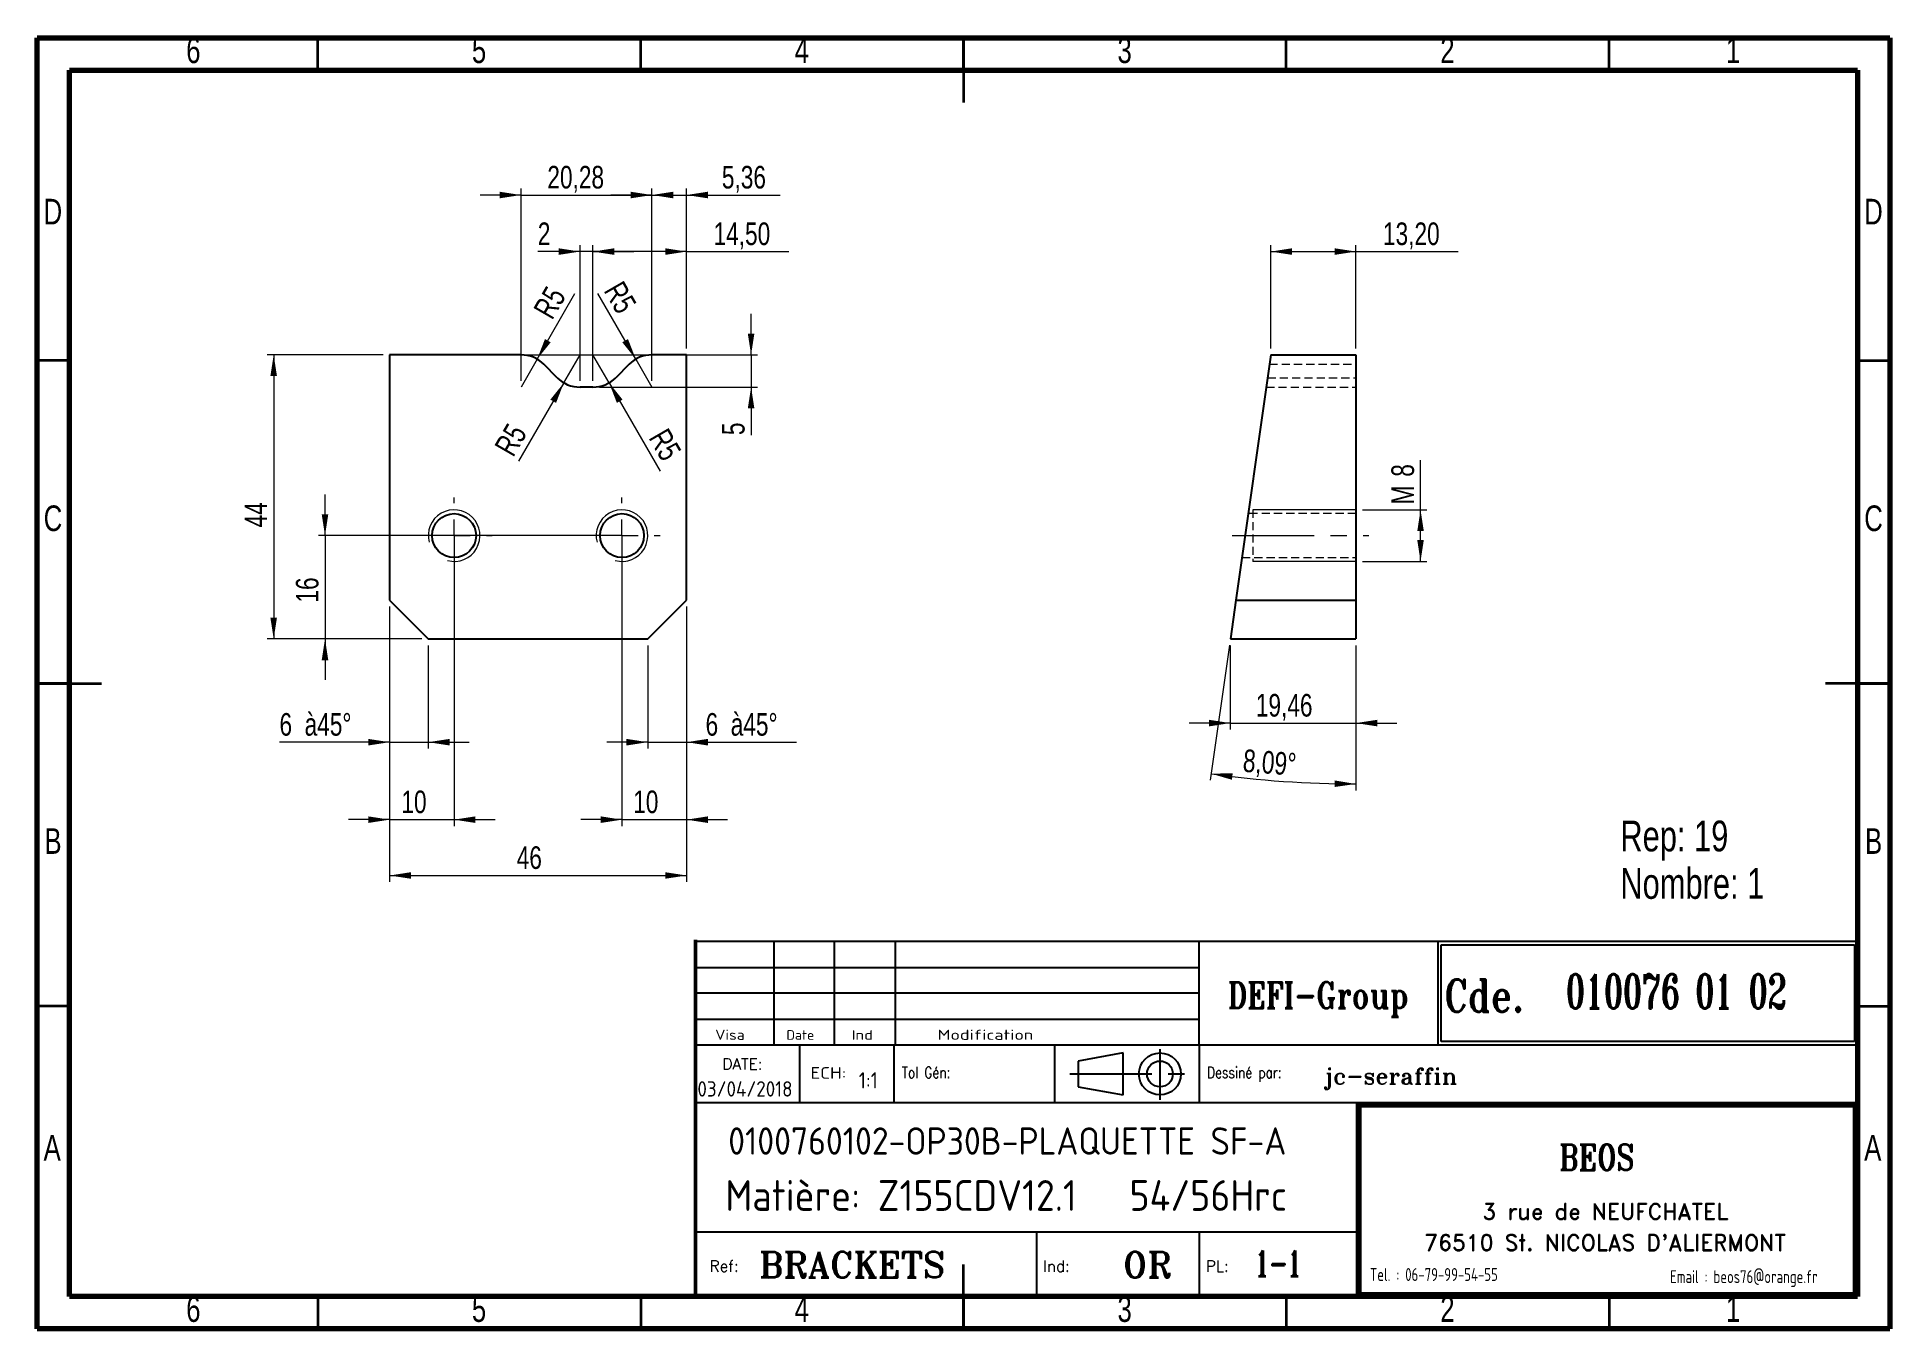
# Model space of a CAD drawing. Header units: millimetres. Extents: x 5 to 292, y 5 to 205.
import ezdxf

# ---------------------------------------------------------------- set-up
doc = ezdxf.new("R2010")
doc.units = ezdxf.units.MM
doc.linetypes.add('CENTERX2', pattern=[20.32, 12.7, -2.54, 2.54, -2.54])
doc.linetypes.add('HIDDEN', pattern=[1.905, 1.27, -0.635])
doc.layers.add('DIMENSIONS', color=176, linetype='Continuous')
doc.styles.add('SLDTEXTSTYLE0', font='TXT', dxfattribs={"width": 0.75})
doc.styles.add('SLDTEXTSTYLE1', font='ISOCP')
doc.styles.add('SLDTEXTSTYLE10', font='ISOCP', dxfattribs={"width": 1.147311})
doc.styles.add('SLDTEXTSTYLE11', font='ISOCP', dxfattribs={"width": 1.385904})
doc.styles.add('SLDTEXTSTYLE12', font='ISOCP', dxfattribs={"width": 1.246461})
doc.styles.add('SLDTEXTSTYLE13', font='ROMAND')
doc.styles.add('SLDTEXTSTYLE2', font='ROMANT', dxfattribs={"width": 0.8})
doc.styles.add('SLDTEXTSTYLE3', font='ISOCP', dxfattribs={"width": 0.8})
doc.styles.add('SLDTEXTSTYLE4', font='ROMANS', dxfattribs={"width": 0.8})
doc.styles.add('SLDTEXTSTYLE5', font='ROMANT')
doc.styles.add('SLDTEXTSTYLE6', font='ROMANS')
doc.styles.add('SLDTEXTSTYLE7', font='ROMANT', dxfattribs={"width": 0.65})
doc.styles.add('SLDTEXTSTYLE8', font='ISOCP', dxfattribs={"width": 1.446157})
doc.styles.add('SLDTEXTSTYLE9', font='ISOCP', dxfattribs={"width": 1.294402})
doc.dimstyles.new('SLDDIMSTYLE0', dxfattribs={"dimtxt": 3.5, "dimasz": 3.302, "dimexe": 0, "dimexo": 0.0625, "dimgap": 0.875, "dimtad": 1, "dimrnd": 1e-09, "dimzin": 12, "dimdsep": 46, "dimtxsty": 'SLDTEXTSTYLE0', "dimsah": 1, "dimcen": 0.09, "dimadec": 0, "dimazin": 3, "dimtfac": 1, "dimtmove": 0, "dimatfit": 0, "dimfxl": 1, "dimfrac": 2, "dimtolj": 1, "dimtzin": 12, "dimarcsym": 0})
doc.dimstyles.new('SLDDIMSTYLE1', dxfattribs={"dimtxt": 3.5, "dimasz": 3.302, "dimexe": 0, "dimexo": 0.0625, "dimgap": 0.875, "dimtad": 1, "dimrnd": 1e-09, "dimzin": 12, "dimdsep": 46, "dimtxsty": 'SLDTEXTSTYLE0', "dimsah": 1, "dimcen": 0.09, "dimadec": 0, "dimazin": 3, "dimtfac": 1, "dimtofl": 0, "dimtmove": 0, "dimatfit": 3, "dimfxl": 1, "dimfrac": 2, "dimtolj": 1, "dimtzin": 12, "dimarcsym": 0})
doc.dimstyles.new('SLDDIMSTYLE2', dxfattribs={"dimtxt": 3.5, "dimasz": 3.302, "dimexe": 0, "dimexo": 0.0625, "dimgap": 0.875, "dimtad": 1, "dimrnd": 1e-09, "dimzin": 12, "dimdsep": 46, "dimtxsty": 'SLDTEXTSTYLE0', "dimsah": 1, "dimcen": 0, "dimadec": 0, "dimazin": 3, "dimtfac": 1, "dimtofl": 0, "dimtmove": 0, "dimatfit": 3, "dimfxl": 1, "dimfrac": 2, "dimtolj": 1, "dimtzin": 12, "dimarcsym": 0})
doc.dimstyles.new('SLDDIMSTYLE3', dxfattribs={"dimtxt": 3.5, "dimasz": 3.302, "dimexe": 0, "dimexo": 0.0625, "dimgap": 0.875, "dimtad": 1, "dimdec": 4, "dimzin": 12, "dimdsep": 46, "dimtxsty": 'SLDTEXTSTYLE0', "dimsah": 1, "dimcen": 0.09, "dimazin": 3, "dimtfac": 1, "dimtofl": 0, "dimtmove": 0, "dimatfit": 3, "dimfxl": 1, "dimfrac": 2, "dimtolj": 1, "dimtzin": 12, "dimarcsym": 0})

# ---------------------------------------------------------------- blocks, each defined once
blk = doc.blocks.new('SW_NOTE_0')
at = {"color": 0, "linetype": 'Continuous', "lineweight": 0, "char_height": 4.763, "attachment_point": 1, "style": 'SLDTEXTSTYLE0'}
for s, insert in [('Rep: 19', (0, 6.14)), ('Nombre: 1', (0, -1.21))]:
    blk.add_mtext(s, dxfattribs=dict(at, insert=insert))
blk = doc.blocks.new('_D')
at = {"color": 7, "linetype": 'Continuous', "lineweight": 18}
for p, q in [((59.6, 116.89), (59.6, 94.89)), ((65.6, 110.89), (65.6, 94.89)), ((59.6, 95.89), (42.55, 95.89)), ((59.6, 95.89), (65.6, 95.89)), ((65.6, 95.89), (71.95, 95.89))]:
    blk.add_line(p, q, dxfattribs=at)
for points in [[(59.6, 95.89), (56.3, 96.4), (56.3, 95.38)], [(65.6, 95.89), (68.9, 95.38), (68.9, 96.4)]]:
    blk.add_solid(points, dxfattribs=at)
at = {"color": 7, "linetype": 'Continuous', "lineweight": 18, "char_height": 3.5, "attachment_point": 1, "style": 'SLDTEXTSTYLE0'}
for s, insert in [('6', (42.55, 100.4)), ('à45°', (46.44, 100.4))]:
    blk.add_mtext(s, dxfattribs=dict(at, insert=insert))
blk = doc.blocks.new('_D_1')
at = {"color": 7, "linetype": 'Continuous', "lineweight": 18}
for p, q in [((105.6, 116.89), (105.6, 94.89)), ((99.6, 110.89), (99.6, 94.89)), ((99.6, 95.89), (93.25, 95.89)), ((99.6, 95.89), (105.6, 95.89)), ((105.6, 95.89), (122.65, 95.89))]:
    blk.add_line(p, q, dxfattribs=at)
for points in [[(99.6, 95.89), (96.3, 96.4), (96.3, 95.38)], [(105.6, 95.89), (108.9, 95.38), (108.9, 96.4)]]:
    blk.add_solid(points, dxfattribs=at)
at = {"color": 7, "linetype": 'Continuous', "lineweight": 18, "char_height": 3.5, "attachment_point": 1, "style": 'SLDTEXTSTYLE0'}
for s, insert in [('6', (108.55, 100.4)), ('à45°', (112.44, 100.4))]:
    blk.add_mtext(s, dxfattribs=dict(at, insert=insert))
blk = doc.blocks.new('_D_2')
at = {"color": 7, "linetype": 'Continuous', "lineweight": 18}
for p, q in [((69.6, 126.89), (69.6, 82.89)), ((59.6, 116.89), (59.6, 82.89)), ((59.6, 83.89), (53.25, 83.89)), ((59.6, 83.89), (69.6, 83.89)), ((69.6, 83.89), (75.95, 83.89))]:
    blk.add_line(p, q, dxfattribs=at)
for points in [[(59.6, 83.89), (56.3, 84.4), (56.3, 83.38)], [(69.6, 83.89), (72.9, 83.38), (72.9, 84.4)]]:
    blk.add_solid(points, dxfattribs=at)
at = {"color": 7, "linetype": 'Continuous', "lineweight": 18, "insert": (61.43, 88.4), "char_height": 3.5, "attachment_point": 1, "style": 'SLDTEXTSTYLE0'}
blk.add_mtext('10', dxfattribs=at)
blk = doc.blocks.new('_D_3')
at = {"color": 7, "linetype": 'Continuous', "lineweight": 18}
for p, q in [((95.6, 126.89), (95.6, 82.89)), ((105.6, 116.89), (105.6, 82.89)), ((95.6, 83.89), (89.25, 83.89)), ((95.6, 83.89), (105.6, 83.89)), ((105.6, 83.89), (111.95, 83.89))]:
    blk.add_line(p, q, dxfattribs=at)
for points in [[(95.6, 83.89), (92.3, 84.4), (92.3, 83.38)], [(105.6, 83.89), (108.9, 83.38), (108.9, 84.4)]]:
    blk.add_solid(points, dxfattribs=at)
at = {"color": 7, "linetype": 'Continuous', "lineweight": 18, "insert": (97.34, 88.4), "char_height": 3.5, "attachment_point": 1, "style": 'SLDTEXTSTYLE0'}
blk.add_mtext('10', dxfattribs=at)
blk = doc.blocks.new('_D_4')
at = {"color": 7, "linetype": 'Continuous', "lineweight": 18}
for p, q in [((59.6, 116.89), (59.6, 74.24)), ((105.6, 116.89), (105.6, 74.24)), ((59.6, 75.24), (105.6, 75.24))]:
    blk.add_line(p, q, dxfattribs=at)
for points in [[(59.6, 75.24), (62.9, 74.74), (62.9, 75.75)], [(105.6, 75.24), (102.3, 75.75), (102.3, 74.74)]]:
    blk.add_solid(points, dxfattribs=at)
at = {"color": 7, "linetype": 'Continuous', "lineweight": 18, "insert": (79.29, 79.76), "char_height": 3.5, "attachment_point": 1, "style": 'SLDTEXTSTYLE0'}
blk.add_mtext('46', dxfattribs=at)
blk = doc.blocks.new('_D_5')
at = {"color": 7, "linetype": 'Continuous', "lineweight": 18}
for p, q in [((49.6, 127.89), (49.6, 134.24)), ((94.6, 127.89), (48.6, 127.89)), ((49.6, 127.89), (49.6, 111.89)), ((64.6, 111.89), (48.6, 111.89)), ((49.6, 111.89), (49.6, 105.54))]:
    blk.add_line(p, q, dxfattribs=at)
for points in [[(49.6, 127.89), (50.11, 131.19), (49.09, 131.19)], [(49.6, 111.89), (49.09, 108.59), (50.11, 108.59)]]:
    blk.add_solid(points, dxfattribs=at)
at = {"color": 7, "linetype": 'Continuous', "lineweight": 18, "insert": (45.09, 117.51), "char_height": 3.5, "attachment_point": 1, "rotation": 90, "style": 'SLDTEXTSTYLE0'}
blk.add_mtext('16', dxfattribs=at)
blk = doc.blocks.new('_D_6')
at = {"color": 7, "linetype": 'Continuous', "lineweight": 18}
for p, q in [((58.6, 155.89), (40.65, 155.89)), ((41.65, 155.89), (41.65, 111.89)), ((64.6, 111.89), (40.65, 111.89))]:
    blk.add_line(p, q, dxfattribs=at)
for points in [[(41.65, 155.89), (41.14, 152.59), (42.16, 152.59)], [(41.65, 111.89), (42.16, 115.19), (41.14, 115.19)]]:
    blk.add_solid(points, dxfattribs=at)
at = {"color": 7, "linetype": 'Continuous', "lineweight": 18, "insert": (37.14, 129.16), "char_height": 3.5, "attachment_point": 1, "rotation": 90, "style": 'SLDTEXTSTYLE0'}
blk.add_mtext('44', dxfattribs=at)
blk = doc.blocks.new('_D_7')
at = {"color": 7, "linetype": 'Continuous', "lineweight": 18}
for q in [(89.1, 155.89), (79.59, 139.43)]:
    blk.add_line((86.6, 151.56), q, dxfattribs=at)
blk.add_solid([(86.6, 151.56), (84.51, 148.96), (85.39, 148.45)], dxfattribs=at)
at = {"color": 7, "linetype": 'Continuous', "lineweight": 18, "insert": (75.72, 141.66), "char_height": 3.5, "attachment_point": 1, "rotation": 60, "style": 'SLDTEXTSTYLE0'}
blk.add_mtext('R5', dxfattribs=at)
blk = doc.blocks.new('_D_8')
at = {"color": 7, "linetype": 'Continuous', "lineweight": 18}
for q in [(91.1, 155.89), (101.51, 137.87)]:
    blk.add_line((93.6, 151.56), q, dxfattribs=at)
blk.add_solid([(93.6, 151.56), (94.81, 148.45), (95.69, 148.96)], dxfattribs=at)
at = {"color": 7, "linetype": 'Continuous', "lineweight": 18, "insert": (102.68, 144.8), "char_height": 3.5, "attachment_point": 1, "rotation": 300, "style": 'SLDTEXTSTYLE0'}
blk.add_mtext('R5', dxfattribs=at)
blk = doc.blocks.new('_D_9')
at = {"color": 7, "linetype": 'Continuous', "lineweight": 18}
for q in [(91.88, 165.37), (100.24, 150.89)]:
    blk.add_line((97.74, 155.22), q, dxfattribs=at)
blk.add_solid([(97.74, 155.22), (96.53, 158.34), (95.65, 157.83)], dxfattribs=at)
at = {"color": 7, "linetype": 'Continuous', "lineweight": 18, "insert": (95.74, 167.6), "char_height": 3.5, "attachment_point": 1, "rotation": 300, "style": 'SLDTEXTSTYLE0'}
blk.add_mtext('R5', dxfattribs=at)
blk = doc.blocks.new('_D_10')
at = {"color": 7, "linetype": 'Continuous', "lineweight": 18}
for q in [(88.32, 165.37), (79.96, 150.89)]:
    blk.add_line((82.46, 155.22), q, dxfattribs=at)
blk.add_solid([(82.46, 155.22), (84.55, 157.83), (83.67, 158.34)], dxfattribs=at)
at = {"color": 7, "linetype": 'Continuous', "lineweight": 18, "insert": (81.75, 162.91), "char_height": 3.5, "attachment_point": 1, "rotation": 60, "style": 'SLDTEXTSTYLE0'}
blk.add_mtext('R5', dxfattribs=at)
blk = doc.blocks.new('_D_11')
at = {"color": 7, "linetype": 'Continuous', "lineweight": 18}
for p, q in [((91.1, 151.89), (91.1, 172.89)), ((105.6, 156.89), (105.6, 172.89)), ((105.6, 171.89), (91.1, 171.89)), ((105.6, 171.89), (121.42, 171.89))]:
    blk.add_line(p, q, dxfattribs=at)
for points in [[(91.1, 171.89), (94.4, 171.38), (94.4, 172.4)], [(105.6, 171.89), (102.3, 172.4), (102.3, 171.38)]]:
    blk.add_solid(points, dxfattribs=at)
at = {"color": 7, "linetype": 'Continuous', "lineweight": 18, "insert": (109.78, 176.4), "char_height": 3.5, "attachment_point": 1, "style": 'SLDTEXTSTYLE0'}
blk.add_mtext('14,50', dxfattribs=at)
blk = doc.blocks.new('_D_12')
at = {"color": 7, "linetype": 'Continuous', "lineweight": 18}
for p, q in [((89.1, 151.89), (89.1, 172.89)), ((91.1, 151.89), (91.1, 172.89)), ((89.1, 171.89), (82.56, 171.89)), ((91.1, 171.89), (89.1, 171.89)), ((91.1, 171.89), (97.45, 171.89))]:
    blk.add_line(p, q, dxfattribs=at)
for points in [[(89.1, 171.89), (85.8, 172.4), (85.8, 171.38)], [(91.1, 171.89), (94.4, 171.38), (94.4, 172.4)]]:
    blk.add_solid(points, dxfattribs=at)
at = {"color": 7, "linetype": 'Continuous', "lineweight": 18, "insert": (82.56, 176.4), "char_height": 3.5, "attachment_point": 1, "style": 'SLDTEXTSTYLE0'}
blk.add_mtext('2', dxfattribs=at)
blk = doc.blocks.new('_D_13')
at = {"color": 7, "linetype": 'Continuous', "lineweight": 18}
for p, q in [((79.96, 151.89), (79.96, 181.65)), ((100.24, 151.89), (100.24, 181.65)), ((79.96, 180.65), (73.61, 180.65)), ((79.96, 180.65), (100.24, 180.65)), ((100.24, 180.65), (106.59, 180.65))]:
    blk.add_line(p, q, dxfattribs=at)
for points in [[(79.96, 180.65), (76.65, 181.16), (76.65, 180.14)], [(100.24, 180.65), (103.54, 180.14), (103.54, 181.16)]]:
    blk.add_solid(points, dxfattribs=at)
at = {"color": 7, "linetype": 'Continuous', "lineweight": 18, "insert": (84.04, 185.16), "char_height": 3.5, "attachment_point": 1, "style": 'SLDTEXTSTYLE0'}
blk.add_mtext('20,28', dxfattribs=at)
blk = doc.blocks.new('_D_14')
at = {"color": 7, "linetype": 'Continuous', "lineweight": 18}
for p, q in [((100.24, 151.89), (100.24, 181.65)), ((105.6, 156.89), (105.6, 181.65)), ((100.24, 180.65), (93.89, 180.65)), ((100.24, 180.65), (105.6, 180.65)), ((105.6, 180.65), (120.12, 180.65))]:
    blk.add_line(p, q, dxfattribs=at)
for points in [[(100.24, 180.65), (96.94, 181.16), (96.94, 180.14)], [(105.6, 180.65), (108.9, 180.14), (108.9, 181.16)]]:
    blk.add_solid(points, dxfattribs=at)
at = {"color": 7, "linetype": 'Continuous', "lineweight": 18, "insert": (111.07, 185.16), "char_height": 3.5, "attachment_point": 1, "style": 'SLDTEXTSTYLE0'}
blk.add_mtext('5,36', dxfattribs=at)
blk = doc.blocks.new('_D_15')
at = {"color": 7, "linetype": 'Continuous', "lineweight": 18}
for p, q in [((115.6, 155.89), (115.6, 162.24)), ((80.96, 155.89), (116.6, 155.89)), ((115.6, 155.89), (115.6, 150.89)), ((92.1, 150.89), (116.6, 150.89)), ((115.6, 150.89), (115.6, 143.46))]:
    blk.add_line(p, q, dxfattribs=at)
for points in [[(115.6, 155.89), (116.11, 159.19), (115.09, 159.19)], [(115.6, 150.89), (115.09, 147.59), (116.11, 147.59)]]:
    blk.add_solid(points, dxfattribs=at)
at = {"color": 7, "linetype": 'Continuous', "lineweight": 18, "insert": (111.09, 143.46), "char_height": 3.5, "attachment_point": 1, "rotation": 90, "style": 'SLDTEXTSTYLE0'}
blk.add_mtext('5', dxfattribs=at)
blk = doc.blocks.new('SW_CENTERMARKSYMBOL_0')
at = {"color": 0, "linetype": 'Continuous', "lineweight": 0}
for p, q in [((0, 5), (0, 5.9)), ((-5, 0), (-5.9, 0)), ((0, 0), (-2.5, 0)), ((0, 0), (0, 2.5)), ((0, 0), (0, -2.5)), ((0, 0), (2.5, 0)), ((5, 0), (5.9, 0)), ((0, -5), (0, -5.9))]:
    blk.add_line(p, q, dxfattribs=at)
blk = doc.blocks.new('SW_CENTERMARKSYMBOL_1')
at = {"color": 0, "linetype": 'Continuous', "lineweight": 0}
for p, q in [((0, 5), (0, 5.9)), ((-5, 0), (-5.9, 0)), ((0, 0), (-2.5, 0)), ((0, 0), (0, 2.5)), ((0, 0), (0, -2.5)), ((0, 0), (2.5, 0)), ((5, 0), (5.9, 0)), ((0, -5), (0, -5.9))]:
    blk.add_line(p, q, dxfattribs=at)
blk = doc.blocks.new('_D_16')
at = {"color": 7, "linetype": 'Continuous', "lineweight": 18}
for p, q in [((196.09, 156.89), (196.09, 172.89)), ((209.29, 156.89), (209.29, 172.89)), ((196.09, 171.89), (209.29, 171.89)), ((209.29, 171.89), (225.11, 171.89))]:
    blk.add_line(p, q, dxfattribs=at)
for points in [[(196.09, 171.89), (199.39, 171.38), (199.39, 172.4)], [(209.29, 171.89), (205.99, 172.4), (205.99, 171.38)]]:
    blk.add_solid(points, dxfattribs=at)
at = {"color": 7, "linetype": 'Continuous', "lineweight": 18, "insert": (213.47, 176.4), "char_height": 3.5, "attachment_point": 1, "style": 'SLDTEXTSTYLE0'}
blk.add_mtext('13,20', dxfattribs=at)
blk = doc.blocks.new('_D_17')
at = {"color": 7, "linetype": 'Continuous', "lineweight": 18}
for p, q in [((189.83, 110.89), (189.83, 97.85)), ((209.29, 110.89), (209.29, 97.85)), ((189.83, 98.85), (183.48, 98.85)), ((189.83, 98.85), (209.29, 98.85)), ((209.29, 98.85), (215.64, 98.85))]:
    blk.add_line(p, q, dxfattribs=at)
for points in [[(189.83, 98.85), (186.53, 99.36), (186.53, 98.34)], [(209.29, 98.85), (212.6, 98.34), (212.6, 99.36)]]:
    blk.add_solid(points, dxfattribs=at)
at = {"color": 7, "linetype": 'Continuous', "lineweight": 18, "insert": (193.78, 103.36), "char_height": 3.5, "attachment_point": 1, "style": 'SLDTEXTSTYLE0'}
blk.add_mtext('19,46', dxfattribs=at)
blk = doc.blocks.new('_D_18')
at = {"color": 7, "linetype": 'Continuous', "lineweight": 18}
for p, q in [((189.69, 110.9), (186.72, 90.02)), ((209.29, 110.89), (209.29, 88.42))]:
    blk.add_line(p, q, dxfattribs=at)
blk.add_arc((209.29, 248.75), 159.33, 261.9065, 270, dxfattribs=at)
for points in [[(186.86, 91.01), (190.07, 90.07), (190.2, 91.08)], [(209.29, 89.42), (206, 89.96), (205.99, 88.95)]]:
    blk.add_solid(points, dxfattribs=at)
at = {"color": 7, "linetype": 'Continuous', "lineweight": 18, "insert": (191.95, 94.81), "char_height": 3.5, "attachment_point": 1, "rotation": 355.5929, "style": 'SLDTEXTSTYLE0'}
blk.add_mtext('8,09°', dxfattribs=at)
blk = doc.blocks.new('_D_19')
at = {"color": 7, "linetype": 'Continuous', "lineweight": 18}
for p, q in [((219.29, 131.89), (219.29, 139.6)), ((210.29, 131.89), (220.29, 131.89)), ((219.29, 123.89), (219.29, 131.89)), ((210.29, 123.89), (220.29, 123.89))]:
    blk.add_line(p, q, dxfattribs=at)
for points in [[(219.29, 131.89), (218.79, 128.59), (219.8, 128.59)], [(219.29, 123.89), (219.8, 127.19), (218.79, 127.19)]]:
    blk.add_solid(points, dxfattribs=at)
at = {"color": 7, "linetype": 'Continuous', "lineweight": 18, "char_height": 3.5, "attachment_point": 1, "rotation": 90, "style": 'SLDTEXTSTYLE0'}
for s, insert in [('8', (214.78, 137.01)), ('M', (214.78, 132.73))]:
    blk.add_mtext(s, dxfattribs=dict(at, insert=insert))

msp = doc.modelspace()

# ---------------------------------------------------------------- linework, layer by layer
at = {"color": 7, "linetype": 'Continuous', "lineweight": 70}
for p, q in [((5, 5), (5, 205)), ((5, 205), (292, 205)), ((292, 205), (292, 5)), ((10, 10), (10, 200)), ((10, 200), (287, 200)), ((287, 200), (287, 10)), ((287, 10), (10, 10)), ((292, 5), (5, 5))]:
    msp.add_line(p, q, dxfattribs=at)
at = {"color": 7, "linetype": 'Continuous', "lineweight": 35}
for p, q in [((48.5, 200), (48.5, 205)), ((98.5, 200), (98.5, 205)), ((148.5, 205.001), (148.5, 194.999)), ((148.5, 200), (148.5, 205)), ((198.5, 200), (198.5, 205)), ((248.5, 200), (248.5, 205)), ((10, 155), (5, 155)), ((287, 155), (292, 155)), ((4.999, 105), (15.001, 105)), ((10, 105), (5, 105)), ((292.001, 105), (281.999, 105)), ((287, 105), (292, 105)), ((10, 55), (5, 55)), ((287, 55), (292, 55)), ((148.5, 4.999), (148.5, 15.001)), ((48.5, 10), (48.5, 5)), ((98.5, 10), (98.5, 5)), ((148.5, 10), (148.5, 5)), ((198.5, 10), (198.5, 5)), ((248.5, 10), (248.5, 5))]:
    msp.add_line(p, q, dxfattribs=at)
at = {"color": 7, "linetype": 'Continuous', "lineweight": 25}
for p, q in [((59.59902, 155.89169), (59.59902, 117.89169)), ((79.95689, 155.89169), (59.59902, 155.89169)), ((105.59902, 155.89169), (100.24116, 155.89169)), ((105.59902, 117.89169), (105.59902, 155.89169)), ((196.08869, 155.89169), (190.68491, 117.89169)), ((196.08869, 155.89169), (209.29301, 155.89169)), ((209.29301, 155.89169), (209.29301, 117.89169)), ((85.56349, 152.35615), (83.49242, 154.42722)), ((96.70562, 154.42722), (94.63456, 152.35615)), ((91.09902, 150.89169), (89.09902, 150.89169)), ((59.59902, 117.89169), (65.59902, 111.89169)), ((99.59902, 111.89169), (105.59902, 117.89169)), ((190.68491, 117.89169), (189.83168, 111.89169)), ((190.68491, 117.89169), (209.29301, 117.89169)), ((209.29301, 117.89169), (209.29301, 111.89169)), ((65.59902, 111.89169), (99.59902, 111.89169)), ((189.83168, 111.89169), (209.29301, 111.89169))]:
    msp.add_line(p, q, dxfattribs=at)
at = {"color": 7, "linetype": 'HIDDEN', "lineweight": 18}
for p, q in [((195.58592, 152.35615), (209.29301, 152.35615)), ((195.88043, 154.42722), (209.29301, 154.42722)), ((195.37766, 150.89169), (209.29301, 150.89169)), ((209.29301, 131.29169), (192.59045, 131.29169)), ((193.29301, 131.89169), (193.29301, 123.89169)), ((193.29301, 131.89169), (193.29301, 123.89169)), ((191.62346, 124.49169), (209.29301, 124.49169))]:
    msp.add_line(p, q, dxfattribs=at)
at = {"color": 7, "linetype": 'Continuous', "lineweight": 18}
for p, q in [((209.29301, 131.89169), (193.29301, 131.89169)), ((209.29301, 131.89169), (193.29301, 131.89169)), ((209.29301, 123.89169), (193.29301, 123.89169)), ((209.29301, 123.89169), (193.29301, 123.89169))]:
    msp.add_line(p, q, dxfattribs=at)
at = {"color": 7, "linetype": 'CENTERX2', "lineweight": 18}
msp.add_line((190.10696, 127.89169), (211.29301, 127.89169), dxfattribs=at)
at = {"color": 7, "linetype": 'Continuous', "lineweight": 50}
msp.add_line((107, 65.25), (107, 10), dxfattribs=at)
at = {"color": 7, "linetype": 'Continuous', "lineweight": 25}
for centre in [(69.59902, 127.89169), (95.59902, 127.89169)]:
    msp.add_circle(centre, 3.4, dxfattribs=at)
for centre, start, end in [((79.95689, 150.89169), 45, 90), ((100.24116, 150.89169), 90, 135), ((89.09902, 155.89169), 225, 270), ((91.09902, 155.89169), 270, 315)]:
    msp.add_arc(centre, 5, start, end, dxfattribs=at)
at = {"color": 7, "linetype": 'Continuous', "lineweight": 18}
for centre in [(69.59902, 127.89169), (95.59902, 127.89169)]:
    msp.add_arc(centre, 4, 255, 195, dxfattribs=at)
at = {"layer": 'DIMENSIONS', "color": 3}
for p, q in [((185, 65), (106.92476, 65)), ((119.19244, 49), (119.19244, 65)), ((128.49782, 49), (128.49782, 65)), ((137.96646, 49), (137.96646, 65)), ((107, 61), (185, 61)), ((185, 57), (107, 57)), ((107, 53), (185, 53))]:
    msp.add_line(p, q, dxfattribs=at)
at = {"layer": 'DIMENSIONS', "color": 6}
for p, q in [((106.92476, 65), (106.92476, 10)), ((287, 10), (287, 65)), ((287, 40), (209.38409, 40)), ((209.38409, 40), (209.38409, 10)), ((286.8, 39.8), (209.58409, 39.8)), ((209.58409, 39.8), (209.58409, 10.2)), ((286.6, 39.6), (209.78409, 39.6)), ((209.78409, 39.6), (209.78409, 10.4)), ((286.4, 39.4), (209.98409, 39.4)), ((209.98409, 39.4), (209.98409, 10.6)), ((286.4, 10.6), (286.4, 39.4)), ((286.6, 10.4), (286.6, 39.6)), ((286.8, 10.2), (286.8, 39.8)), ((106.92476, 10), (287, 10)), ((209.58409, 10.2), (286.8, 10.2)), ((209.78409, 10.4), (286.6, 10.4)), ((209.98409, 10.6), (286.4, 10.6))]:
    msp.add_line(p, q, dxfattribs=at)
at = {"layer": 'DIMENSIONS', "color": 1}
for p, q in [((287, 65), (185, 65)), ((185, 49), (185, 65)), ((222, 49), (222, 65)), ((222.5, 49.5), (222.5, 64.5)), ((222.5, 64.5), (286.5, 64.5)), ((286.5, 64.5), (286.5, 49.5)), ((107, 49), (287, 49)), ((123.11049, 49), (123.11049, 40)), ((137.73069, 49), (137.73069, 40)), ((162.62034, 49), (162.62034, 40)), ((185, 49), (185, 40)), ((286.5, 49.5), (222.5, 49.5)), ((209.38409, 40), (107, 40)), ((209.38409, 20), (107, 20)), ((159.79154, 20), (159.79154, 10)), ((185, 20), (185, 10))]:
    msp.add_line(p, q, dxfattribs=at)
at = {"layer": 'DIMENSIONS'}
for p, q in [((222.5, 49.5), (222.5, 64.5)), ((222.5, 64.5), (286.5, 64.5)), ((286.5, 64.5), (286.5, 49.5)), ((286.5, 49.5), (222.5, 49.5))]:
    msp.add_line(p, q, dxfattribs=at)
at = {"layer": 'DIMENSIONS', "color": 7}
for p, q in [((173.24368, 47.75), (166.24368, 46.5)), ((166.24368, 46.5), (166.24368, 42.5)), ((173.24368, 41.25), (173.24368, 47.75)), ((166.24368, 42.5), (173.24368, 41.25))]:
    msp.add_line(p, q, dxfattribs=at)
at = {"layer": 'DIMENSIONS', "color": 3, "linetype": 'CENTERX2'}
for p, q in [((178.93393, 48.34798), (178.93393, 40.51332)), ((164.94646, 44.5), (183.20111, 44.5))]:
    msp.add_line(p, q, dxfattribs=at)
at = {"layer": 'DIMENSIONS', "color": 7}
for radius in [3.25, 2]:
    msp.add_circle((178.93393, 44.5), radius, dxfattribs=at)

# ---------------------------------------------------------------- block references
at = {"color": 7, "linetype": 'Continuous', "lineweight": 0}
for name, p in [('SW_CENTERMARKSYMBOL_0', (69.59902, 127.89169)), ('SW_CENTERMARKSYMBOL_1', (95.59902, 127.89169)), ('SW_NOTE_0', (250.24212, 77.60069))]:
    msp.add_blockref(name, p, dxfattribs=at)

# ---------------------------------------------------------------- texts
at = {"color": 7, "linetype": 'Continuous', "lineweight": 0, "char_height": 3.96875, "attachment_point": 2, "style": 'SLDTEXTSTYLE0'}
for s, insert in [('6', (29.21004, 205.06015)), ('5', (73.46004, 205.06015)), ('4', (123.46004, 205.06015)), ('3', (173.46004, 205.06015)), ('2', (223.46004, 205.06015)), ('1', (267.71004, 205.06015)), ('D', (7.45269, 180.06015)), ('D', (289.45269, 180.06015)), ('C', (7.45866, 132.56015)), ('C', (289.45866, 132.56015)), ('B', (7.4706, 82.56015)), ('B', (289.4706, 82.56015)), ('A', (7.33969, 35.06015)), ('A', (289.33969, 35.06015)), ('6', (29.21004, 10.06015)), ('5', (73.46004, 10.06015)), ('4', (123.46004, 10.06015)), ('3', (173.46004, 10.06015)), ('2', (223.46004, 10.06015)), ('1', (267.71004, 10.06015))]:
    msp.add_mtext(s, dxfattribs=dict(at, insert=insert))
at = {"layer": 'DIMENSIONS'}
for s, insert, char_height, attachment_point, style in [('DEFI-Group', (203.4195, 58.70072), 4, 2, 'SLDTEXTSTYLE2'), ('Cde.', (223, 59.12589), 5, 1, 'SLDTEXTSTYLE2'), ('010076 01 02', (241.81226, 59.93983), 5.2916667, 1, 'SLDTEXTSTYLE7'), ('Visa', (110.04116, 51.34751), 1.567052, 1, 'SLDTEXTSTYLE12'), ('Date', (121.06736, 51.28334), 1.492431, 1, 'SLDTEXTSTYLE10'), ('Ind', (131.17125, 51.28334), 1.492431, 1, 'SLDTEXTSTYLE11'), ('Modification', (144.48919, 51.34751), 1.5670523, 1, 'SLDTEXTSTYLE8'), ('DATE:', (111.15647, 46.91526), 1.727675, 1, 'SLDTEXTSTYLE6'), ('03/04/2018', (107.28608, 43.36811), 2.38125, 1, 'SLDTEXTSTYLE1'), ('ECH:', (124.78774, 45.55991), 1.814059, 1, 'SLDTEXTSTYLE9'), ('1:1', (132.26275, 44.76372), 2.5, 1, 'SLDTEXTSTYLE1'), ('Tol Gén:', (138.95157, 45.59841), 1.727675, 1, 'SLDTEXTSTYLE4'), ('Dessiné par:', (186.22087, 45.59841), 1.7276752, 1, 'SLDTEXTSTYLE4'), ('jc-seraffin', (204.35515, 45.41997), 2.5, 1, 'SLDTEXTSTYLE5'), ('0100760102-OP30B-PLAQUETTE SF-A', (112.05686, 36.2274), 4.2333333, 1, 'SLDTEXTSTYLE1'), ('BEOS', (246.57079, 33.59488), 4, 2, 'SLDTEXTSTYLE2'), ('Matière: Z155CDV12.1   54/56Hrc', (111.60273, 28.05319), 4.7625, 1, 'SLDTEXTSTYLE1'), ('3 rue de NEUFCHATEL', (247.90924, 24.44835), 2.5, 2, 'SLDTEXTSTYLE13'), ("76510 St. NICOLAS D'ALIERMONT", (247.90254, 19.62324), 2.5, 2, 'SLDTEXTSTYLE13'), ('Ref:', (109.16807, 15.59841), 1.727675, 1, 'SLDTEXTSTYLE6'), ('BRACKETS', (116.83863, 16.95138), 4, 1, 'SLDTEXTSTYLE5'), ('Ind:', (160.82565, 15.59841), 1.727675, 1, 'SLDTEXTSTYLE6'), ('OR', (173.19394, 16.95138), 4, 1, 'SLDTEXTSTYLE5'), ('PL:', (186.03411, 15.59841), 1.727675, 1, 'SLDTEXTSTYLE6'), ('1-1', (193.65089, 17.17305), 4, 1, 'SLDTEXTSTYLE7'), ('Tel. : 06-79-99-54-55', (221.36027, 14.42858), 2, 2, 'SLDTEXTSTYLE3'), ('Email : beos76@orange.fr', (269.37248, 14.0972), 2, 2, 'SLDTEXTSTYLE3')]:
    msp.add_mtext(s, dxfattribs=dict(at, insert=insert, char_height=char_height, attachment_point=attachment_point, style=style))

# ---------------------------------------------------------------- dimensions: what is measured, and where the dimension line sits
at = {"color": 7, "linetype": 'Continuous', "lineweight": 18}
for base, p1, p2, dimstyle, picture, middle in [((100.24116, 180.65188), (79.95689, 150.89169), (100.24116, 150.89169), 'SLDDIMSTYLE0', '_D_13', (89.85662, 180.65188)), ((105.59902, 180.65188), (100.24116, 150.89169), (105.59902, 155.89169), 'SLDDIMSTYLE0', '_D_14', (115.59902, 180.65188)), ((89.09902, 171.89169), (91.09902, 150.89169), (89.09902, 150.89169), 'SLDDIMSTYLE0', '_D_12', (83.85688, 171.89169)), ((91.09902, 171.89169), (105.59902, 155.89169), (91.09902, 150.89169), 'SLDDIMSTYLE1', '_D_11', (115.59902, 171.89169)), ((209.29301, 171.89169), (196.08869, 155.89169), (209.29301, 155.89169), 'SLDDIMSTYLE1', '_D_16', (219.29301, 171.89169)), ((69.59902, 83.89169), (59.59902, 117.89169), (69.59902, 127.89169), 'SLDDIMSTYLE0', '_D_2', (64.02003, 83.89169)), ((105.59902, 83.89169), (95.59902, 127.89169), (105.59902, 117.89169), 'SLDDIMSTYLE0', '_D_3', (99.92327, 83.89169)), ((105.59902, 75.24484), (59.59902, 117.89169), (105.59902, 117.89169), 'SLDDIMSTYLE1', '_D_4', (81.87766, 75.24484)), ((209.29301, 98.84719), (189.83168, 111.89169), (209.29301, 111.89169), 'SLDDIMSTYLE0', '_D_17', (199.59715, 98.84719))]:
    dim = msp.add_linear_dim(base=base, p1=p1, p2=p2, dimstyle=dimstyle, dxfattribs=at)
    dim.commit()
    dim.dimension.update_dxf_attribs({"geometry": picture, "text_midpoint": middle, "dimtype": 160})
for center, mpoint, picture, middle in [((79.95689, 150.89169), (82.45689, 155.22181), '_D_10', (87.09466, 163.25467)), ((100.24116, 150.89169), (97.74116, 155.22181), '_D_9', (93.1034, 163.25467)), ((89.09902, 155.89169), (86.59902, 151.56156), '_D_7', (80.83308, 141.57465)), ((91.09902, 155.89169), (93.59902, 151.56156), '_D_8', (100.25433, 140.03425))]:
    dim = msp.add_radius_dim(center=center, mpoint=mpoint, dimstyle='SLDDIMSTYLE2', dxfattribs=at)
    dim.commit()
    dim.dimension.update_dxf_attribs({"geometry": picture, "text_midpoint": middle, "dimtype": 164})
for base, p1, p2, dimstyle, picture, middle in [((115.59902, 150.89169), (79.95689, 155.89169), (91.09902, 150.89169), 'SLDDIMSTYLE0', '_D_15', (115.59902, 144.74866)), ((41.65101, 111.89169), (59.59902, 155.89169), (65.59902, 111.89169), 'SLDDIMSTYLE1', '_D_6', (41.65101, 131.74588)), ((49.59902, 111.89169), (95.59902, 127.89169), (65.59902, 111.89169), 'SLDDIMSTYLE0', '_D_5', (49.59902, 120.09143))]:
    dim = msp.add_linear_dim(base=base, p1=p1, p2=p2, angle=90, dimstyle=dimstyle, dxfattribs=at)
    dim.commit()
    dim.dimension.update_dxf_attribs({"geometry": picture, "text_midpoint": middle, "dimtype": 160})
dim = msp.add_angular_dim_2l(base=(198.0494, 89.81782), line1=((189.83168, 111.89169), (196.08869, 155.89169)), line2=((209.29301, 111.89169), (209.29301, 117.89169)), dimstyle='SLDDIMSTYLE3', dxfattribs=at)
dim.commit()
dim.dimension.update_dxf_attribs({"geometry": '_D_18', "text_midpoint": (197.04997, 89.89169), "dimtype": 162})
dim = msp.add_linear_dim(base=(219.29301, 131.89169), p1=(209.29301, 123.89169), p2=(209.29301, 131.89169), angle=90, text='M', dimstyle='SLDDIMSTYLE1', dxfattribs=at)
dim.commit()
dim.dimension.update_dxf_attribs({"geometry": '_D_19', "text_midpoint": (219.29301, 136.16334), "dimtype": 160})
for base, p1, p2, picture, middle in [((65.59902, 95.89169), (59.59902, 117.89169), (65.59902, 111.89169), '_D', (49.59902, 95.89169)), ((105.59902, 95.89169), (99.59902, 111.89169), (105.59902, 117.89169), '_D_1', (115.59902, 95.89169))]:
    dim = msp.add_linear_dim(base=base, p1=p1, p2=p2, text='<> à45°', dimstyle='SLDDIMSTYLE0', dxfattribs=at)
    dim.commit()
    dim.dimension.update_dxf_attribs({"geometry": picture, "text_midpoint": middle, "dimtype": 160})

doc.saveas('drawing.dxf')
